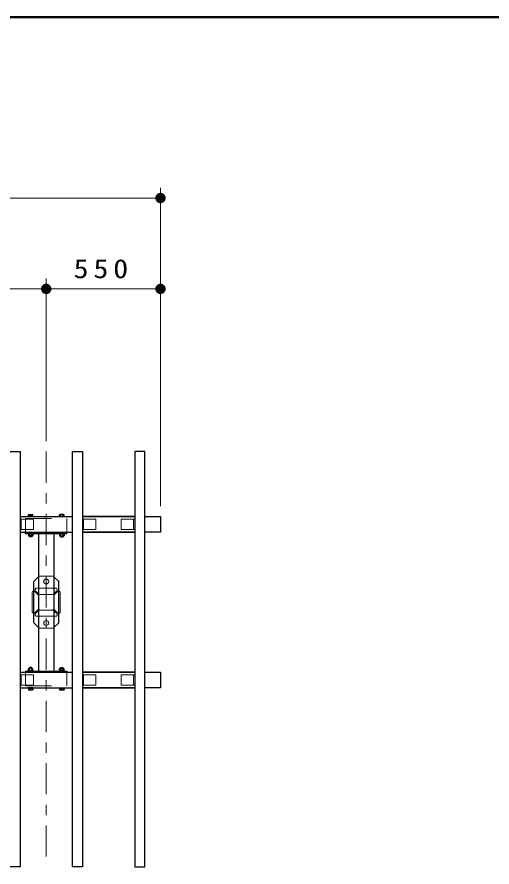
# Model space of a CAD drawing. Units: millimetres on the paper, with parts at other scales. Extents: x -385 to 0, y 0 to 267.
# Drawn here: x -247 to -201.3, y 185.1 to 267 of the extents above; entities that cross this region are included whole.
import ezdxf

# ---------------------------------------------------------------- set-up
doc = ezdxf.new("R2010")
doc.units = ezdxf.units.MM
for name, pattern in [('USER1', [4.5, 2.5, -2]), ('USER2', [6, 3, -1, 1, -1]), ('USER3', [8, 3, -1, 1, -1, 1, -1])]:
    doc.linetypes.add(name, pattern=pattern)
doc.layers.add('LY_1', color=7, linetype='Continuous', lineweight=25)
doc.layers.add('LY_2', color=7, linetype='Continuous', lineweight=13)
doc.styles.add('ＭＳ ゴシック', font='')
doc.styles.get('ＭＳ ゴシック').set_extended_font_data('MS Gothic')

# ---------------------------------------------------------------- blocks, each defined once
blk = doc.blocks.new('filled_dot')
at = {"color": 0, "linetype": 'Continuous', "lineweight": -2, "const_width": 1.25}
blk.add_lwpolyline([(-0.625, 0, 1), (0.625, 0, 1)], format="xyb", close=True, dxfattribs=at)

msp = doc.modelspace()

# ---------------------------------------------------------------- linework, layer by layer
at = {"layer": 'LY_1', "lineweight": 13}
for p, q in [((-233.179, 219.89), (-233.179, 250.563)), ((-309.179, 249.563), (-233.179, 249.563)), ((-244.179, 226.14), (-244.179, 241.813)), ((-298.179, 240.813), (-244.179, 240.813)), ((-244.179, 240.813), (-233.179, 240.813)), ((-246.699, 218.64), (-245.399, 218.64)), ((-246.579, 218.64), (-246.579, 217.64)), ((-245.399, 218.64), (-245.399, 217.64)), ((-240.699, 218.64), (-239.399, 218.64)), ((-240.579, 218.64), (-240.579, 217.64)), ((-239.399, 218.64), (-239.399, 217.64)), ((-235.659, 218.64), (-236.959, 218.64)), ((-236.959, 218.64), (-236.959, 217.64)), ((-235.779, 218.64), (-235.779, 217.64)), ((-246.699, 217.64), (-245.399, 217.64)), ((-240.699, 217.64), (-239.399, 217.64)), ((-235.659, 217.64), (-236.959, 217.64)), ((-246.699, 203.64), (-245.399, 203.64)), ((-246.579, 203.64), (-246.579, 202.64)), ((-245.399, 203.64), (-245.399, 202.64)), ((-240.699, 203.64), (-239.399, 203.64)), ((-240.579, 203.64), (-240.579, 202.64)), ((-239.399, 203.64), (-239.399, 202.64)), ((-236.959, 203.64), (-236.959, 202.64)), ((-235.659, 203.64), (-236.959, 203.64)), ((-235.779, 203.64), (-235.779, 202.64)), ((-246.699, 202.64), (-245.399, 202.64)), ((-240.699, 202.64), (-239.399, 202.64)), ((-235.659, 202.64), (-236.959, 202.64))]:
    msp.add_line(p, q, dxfattribs=at)
at = {"layer": 'LY_1', "color": 40}
for p, q in [((-247.659, 225.14), (-246.699, 225.14)), ((-246.699, 225.14), (-246.699, 185.14)), ((-241.659, 225.14), (-240.699, 225.14)), ((-241.659, 185.14), (-241.659, 225.14)), ((-240.699, 225.14), (-240.699, 185.14)), ((-234.699, 225.14), (-235.659, 225.14)), ((-235.659, 225.14), (-235.659, 185.14)), ((-234.699, 185.14), (-234.699, 225.14)), ((-246.699, 185.14), (-247.659, 185.14)), ((-240.699, 185.14), (-241.659, 185.14)), ((-235.659, 185.14), (-234.699, 185.14))]:
    msp.add_line(p, q, dxfattribs=at)
at = {"layer": 'LY_1', "linetype": 'USER2', "lineweight": 13}
msp.add_line((-244.179, 225.14), (-244.179, 185.14), dxfattribs=at)
at = {"layer": 'LY_1'}
for p, q in [((-246.699, 218.89), (-241.659, 218.89)), ((-245.919, 218.94), (-245.919, 218.89)), ((-245.439, 218.94), (-245.919, 218.94)), ((-245.439, 218.89), (-245.919, 218.89)), ((-245.898, 219.067), (-245.859, 219.09)), ((-245.898, 218.94), (-245.898, 219.067)), ((-245.859, 219.09), (-245.499, 219.09)), ((-245.788, 218.94), (-245.788, 219.067)), ((-245.569, 218.94), (-245.569, 219.067)), ((-245.459, 219.067), (-245.499, 219.09)), ((-245.459, 218.94), (-245.459, 219.067)), ((-245.439, 218.89), (-245.439, 218.94)), ((-242.919, 218.89), (-242.919, 218.94)), ((-242.919, 218.94), (-242.439, 218.94)), ((-242.919, 218.89), (-242.439, 218.89)), ((-242.898, 219.067), (-242.859, 219.09)), ((-242.898, 218.94), (-242.898, 219.067)), ((-242.499, 219.09), (-242.859, 219.09)), ((-242.788, 218.94), (-242.788, 219.067)), ((-242.569, 218.94), (-242.569, 219.067)), ((-242.459, 219.067), (-242.499, 219.09)), ((-242.459, 218.94), (-242.459, 219.067)), ((-242.439, 218.94), (-242.439, 218.89)), ((-235.659, 218.89), (-240.699, 218.89)), ((-240.699, 218.89), (-235.659, 218.89)), ((-234.699, 218.89), (-233.179, 218.89)), ((-233.179, 218.89), (-233.179, 217.39)), ((-246.699, 217.39), (-241.659, 217.39)), ((-246.179, 217.27), (-246.179, 217.39)), ((-246.179, 217.27), (-242.179, 217.27)), ((-245.919, 217.27), (-245.919, 217.22)), ((-245.919, 217.27), (-245.439, 217.27)), ((-245.919, 217.22), (-245.439, 217.22)), ((-245.898, 217.22), (-245.898, 217.043)), ((-245.898, 217.22), (-245.459, 217.22)), ((-245.898, 217.043), (-245.859, 217.02)), ((-245.499, 217.02), (-245.859, 217.02)), ((-245.799, 217.02), (-245.799, 216.94)), ((-245.559, 216.94), (-245.799, 216.94)), ((-245.788, 217.22), (-245.788, 217.043)), ((-245.569, 217.22), (-245.569, 217.043)), ((-245.559, 217.02), (-245.559, 216.94)), ((-245.459, 217.043), (-245.499, 217.02)), ((-245.459, 217.22), (-245.459, 217.043)), ((-245.439, 217.22), (-245.439, 217.27)), ((-244.929, 217.27), (-244.929, 204.01)), ((-243.429, 217.27), (-243.429, 204.01)), ((-242.919, 217.22), (-242.919, 217.27)), ((-242.439, 217.27), (-242.919, 217.27)), ((-242.439, 217.22), (-242.919, 217.22)), ((-242.898, 217.22), (-242.898, 217.043)), ((-242.459, 217.22), (-242.898, 217.22)), ((-242.898, 217.043), (-242.859, 217.02)), ((-242.859, 217.02), (-242.499, 217.02)), ((-242.799, 217.02), (-242.799, 216.94)), ((-242.799, 216.94), (-242.559, 216.94)), ((-242.788, 217.22), (-242.788, 217.043)), ((-242.569, 217.22), (-242.569, 217.043)), ((-242.559, 217.02), (-242.559, 216.94)), ((-242.459, 217.043), (-242.499, 217.02)), ((-242.459, 217.22), (-242.459, 217.043)), ((-242.439, 217.27), (-242.439, 217.22)), ((-242.179, 217.27), (-242.179, 217.39)), ((-235.659, 217.39), (-240.699, 217.39)), ((-240.699, 217.39), (-235.659, 217.39)), ((-233.179, 217.39), (-234.699, 217.39)), ((-244.929, 213.09), (-245.379, 212.64)), ((-243.429, 213.09), (-242.979, 212.64)), ((-245.379, 208.64), (-245.379, 212.64)), ((-242.979, 208.64), (-242.979, 212.64)), ((-245.379, 208.64), (-244.929, 208.19)), ((-243.429, 208.19), (-242.979, 208.64)), ((-246.699, 203.89), (-241.659, 203.89)), ((-246.179, 204.01), (-246.179, 203.89)), ((-246.179, 204.01), (-242.179, 204.01)), ((-245.919, 204.01), (-245.919, 204.06)), ((-245.919, 204.06), (-245.439, 204.06)), ((-245.919, 204.01), (-245.439, 204.01)), ((-245.898, 204.237), (-245.859, 204.26)), ((-245.898, 204.06), (-245.898, 204.237)), ((-245.898, 204.06), (-245.459, 204.06)), ((-245.499, 204.26), (-245.859, 204.26)), ((-245.799, 204.26), (-245.799, 204.34)), ((-245.559, 204.34), (-245.799, 204.34)), ((-245.788, 204.06), (-245.788, 204.237)), ((-245.569, 204.06), (-245.569, 204.237)), ((-245.559, 204.26), (-245.559, 204.34)), ((-245.459, 204.237), (-245.499, 204.26)), ((-245.459, 204.06), (-245.459, 204.237)), ((-245.439, 204.06), (-245.439, 204.01)), ((-242.919, 204.06), (-242.919, 204.01)), ((-242.439, 204.06), (-242.919, 204.06)), ((-242.439, 204.01), (-242.919, 204.01)), ((-242.898, 204.237), (-242.859, 204.26)), ((-242.898, 204.06), (-242.898, 204.237)), ((-242.459, 204.06), (-242.898, 204.06)), ((-242.859, 204.26), (-242.499, 204.26)), ((-242.799, 204.26), (-242.799, 204.34)), ((-242.799, 204.34), (-242.559, 204.34)), ((-242.788, 204.06), (-242.788, 204.237)), ((-242.569, 204.06), (-242.569, 204.237)), ((-242.559, 204.26), (-242.559, 204.34)), ((-242.459, 204.237), (-242.499, 204.26)), ((-242.459, 204.06), (-242.459, 204.237)), ((-242.439, 204.01), (-242.439, 204.06)), ((-242.179, 204.01), (-242.179, 203.89)), ((-235.659, 203.89), (-240.699, 203.89)), ((-240.699, 203.89), (-235.659, 203.89)), ((-234.699, 203.89), (-233.179, 203.89)), ((-233.179, 203.89), (-233.179, 202.39)), ((-246.699, 202.39), (-241.659, 202.39)), ((-245.919, 202.34), (-245.919, 202.39)), ((-245.439, 202.39), (-245.919, 202.39)), ((-245.439, 202.34), (-245.919, 202.34)), ((-245.898, 202.34), (-245.898, 202.213)), ((-245.898, 202.213), (-245.859, 202.19)), ((-245.788, 202.34), (-245.788, 202.213)), ((-245.569, 202.34), (-245.569, 202.213)), ((-245.459, 202.213), (-245.499, 202.19)), ((-245.459, 202.34), (-245.459, 202.213)), ((-245.439, 202.39), (-245.439, 202.34)), ((-242.919, 202.39), (-242.919, 202.34)), ((-242.919, 202.39), (-242.439, 202.39)), ((-242.919, 202.34), (-242.439, 202.34)), ((-242.898, 202.34), (-242.898, 202.213)), ((-242.898, 202.213), (-242.859, 202.19)), ((-242.788, 202.34), (-242.788, 202.213)), ((-242.569, 202.34), (-242.569, 202.213)), ((-242.459, 202.213), (-242.499, 202.19)), ((-242.459, 202.34), (-242.459, 202.213)), ((-242.439, 202.34), (-242.439, 202.39)), ((-235.659, 202.39), (-240.699, 202.39)), ((-240.699, 202.39), (-235.659, 202.39)), ((-233.179, 202.39), (-234.699, 202.39)), ((-245.859, 202.19), (-245.499, 202.19)), ((-242.499, 202.19), (-242.859, 202.19))]:
    msp.add_line(p, q, dxfattribs=at)
at = {"layer": 'LY_1', "linetype": 'USER1', "lineweight": 13}
for p, q in [((-246.179, 218.69), (-242.179, 218.69)), ((-246.179, 217.39), (-246.179, 218.69)), ((-242.179, 217.39), (-242.179, 218.69)), ((-244.879, 213.14), (-244.929, 213.09)), ((-244.879, 213.14), (-243.479, 213.14)), ((-243.479, 213.14), (-243.429, 213.09)), ((-244.929, 208.19), (-244.879, 208.14)), ((-244.879, 208.14), (-243.479, 208.14)), ((-243.479, 208.14), (-243.429, 208.19)), ((-246.179, 203.89), (-246.179, 202.59)), ((-242.179, 203.89), (-242.179, 202.59)), ((-246.179, 202.59), (-242.179, 202.59))]:
    msp.add_line(p, q, dxfattribs=at)
at = {"layer": 'LY_1', "linetype": 'USER3', "lineweight": 13}
for p, q in [((-245.529, 209.69), (-245.529, 211.59)), ((-245.429, 211.69), (-245.341, 211.69)), ((-244.929, 211.319), (-245.27, 211.661)), ((-245.229, 211.89), (-245.229, 211.802)), ((-244.858, 211.39), (-245.199, 211.732)), ((-245.129, 211.99), (-243.229, 211.99)), ((-244.929, 211.319), (-244.929, 209.961)), ((-243.499, 211.39), (-244.858, 211.39)), ((-243.499, 211.39), (-243.158, 211.732)), ((-243.429, 211.319), (-243.087, 211.661)), ((-243.429, 209.961), (-243.429, 211.319)), ((-243.129, 211.89), (-243.129, 211.802)), ((-242.929, 211.69), (-243.017, 211.69)), ((-242.829, 211.59), (-242.829, 209.69)), ((-245.429, 209.59), (-245.341, 209.59)), ((-244.929, 209.961), (-245.27, 209.619)), ((-244.858, 209.89), (-245.199, 209.549)), ((-244.858, 209.89), (-243.499, 209.89)), ((-243.499, 209.89), (-243.158, 209.549)), ((-243.429, 209.961), (-243.087, 209.619)), ((-242.929, 209.59), (-243.017, 209.59)), ((-245.229, 209.39), (-245.229, 209.478)), ((-243.229, 209.29), (-245.129, 209.29)), ((-243.129, 209.39), (-243.129, 209.478))]:
    msp.add_line(p, q, dxfattribs=at)
at = {"layer": 'LY_1', "color": 3, "linetype": 'USER3', "lineweight": 13}
for p, q in [((-244.929, 210.018), (-244.929, 211.262)), ((-244.801, 211.39), (-243.557, 211.39)), ((-243.429, 211.262), (-243.429, 210.018)), ((-243.557, 209.89), (-244.801, 209.89))]:
    msp.add_line(p, q, dxfattribs=at)
at = {"layer": 'LY_1', "lineweight": 13}
for centre in [(-244.179, 212.64), (-244.179, 208.64)]:
    msp.add_circle(centre, 0.24, dxfattribs=at)
at = {"layer": 'LY_1'}
for centre, radius, start, end in [((-245.843, 218.972), 0.11, 60.00001, 119.99999), ((-245.679, 218.814), 0.276, 66.57346, 113.42654), ((-245.514, 218.972), 0.11, 60.00001, 119.99999), ((-242.843, 218.972), 0.11, 60.00001, 119.99999), ((-242.679, 218.814), 0.276, 66.57346, 113.42654), ((-242.514, 218.972), 0.11, 60.00001, 119.99999), ((-245.843, 217.123), 0.0971, 235.61587, 304.38414), ((-245.679, 217.389), 0.363, 252.41211, 287.58789), ((-245.514, 217.123), 0.0971, 235.61587, 304.38414), ((-242.843, 217.123), 0.0971, 235.61587, 304.38414), ((-242.679, 217.389), 0.363, 252.41211, 287.58789), ((-242.514, 217.123), 0.0971, 235.61587, 304.38414), ((-245.843, 204.157), 0.0971, 55.61586, 124.38414), ((-245.679, 203.891), 0.363, 72.41211, 107.58789), ((-245.514, 204.157), 0.0971, 55.61586, 124.38414), ((-242.843, 204.157), 0.0971, 55.61586, 124.38414), ((-242.679, 203.891), 0.363, 72.41211, 107.58789), ((-242.514, 204.157), 0.0971, 55.61586, 124.38414), ((-245.843, 202.308), 0.11, 240.00001, 299.99999), ((-245.679, 202.466), 0.276, 246.57346, 293.42654), ((-245.514, 202.308), 0.11, 240.00001, 299.99999), ((-242.843, 202.308), 0.11, 240.00001, 299.99999), ((-242.679, 202.466), 0.276, 246.57346, 293.42654), ((-242.514, 202.308), 0.11, 240.00001, 299.99999)]:
    msp.add_arc(centre, radius, start, end, dxfattribs=at)
at = {"layer": 'LY_1', "linetype": 'USER3', "lineweight": 13}
for centre, start, end in [((-245.429, 211.59), 90, 180), ((-245.341, 211.59), 45, 90), ((-245.129, 211.89), 90, 180), ((-245.129, 211.802), 180, 225), ((-243.229, 211.89), 0, 90), ((-243.229, 211.802), 315, 0), ((-243.017, 211.59), 90, 135), ((-242.929, 211.59), 0, 90), ((-245.429, 209.69), 180, 270), ((-245.341, 209.69), 270, 315), ((-243.017, 209.69), 225, 270), ((-242.929, 209.69), 270, 0), ((-245.129, 209.478), 135, 180), ((-245.129, 209.39), 180, 270), ((-243.229, 209.39), 270, 0), ((-243.229, 209.478), 0, 45)]:
    msp.add_arc(centre, 0.1, start, end, dxfattribs=at)
at = {"layer": 'LY_1', "color": 3, "linetype": 'USER3', "lineweight": 13}
for centre, start, end in [((-244.801, 211.262), 90, 180), ((-243.557, 211.262), 0, 90), ((-244.801, 210.018), 180, 270), ((-243.557, 210.018), 270, 0)]:
    msp.add_arc(centre, 0.128, start, end, dxfattribs=at)
at = {"layer": 'LY_2', "lineweight": 50}
msp.add_line((0, 267), (-385, 267), dxfattribs=at)

# ---------------------------------------------------------------- block references
at = {"layer": 'LY_1', "lineweight": 13, "xscale": 0.4, "yscale": 0.4, "rotation": 180}
for p in [(-233.179, 249.563), (-244.179, 240.813), (-233.179, 240.813)]:
    msp.add_blockref('filled_dot', p, dxfattribs=at)
at = {"layer": 'LY_1', "lineweight": 13, "xscale": 0.4, "yscale": 0.4}
msp.add_blockref('filled_dot', (-244.179, 240.813), dxfattribs=at)

# ---------------------------------------------------------------- texts
at = {"layer": 'LY_1', "insert": (-238.679, 241.813), "char_height": 1.833, "attachment_point": 8, "style": 'ＭＳ ゴシック'}
msp.add_mtext('\\T1.33;\\W1.15;550', dxfattribs=at)

doc.saveas('drawing.dxf')
